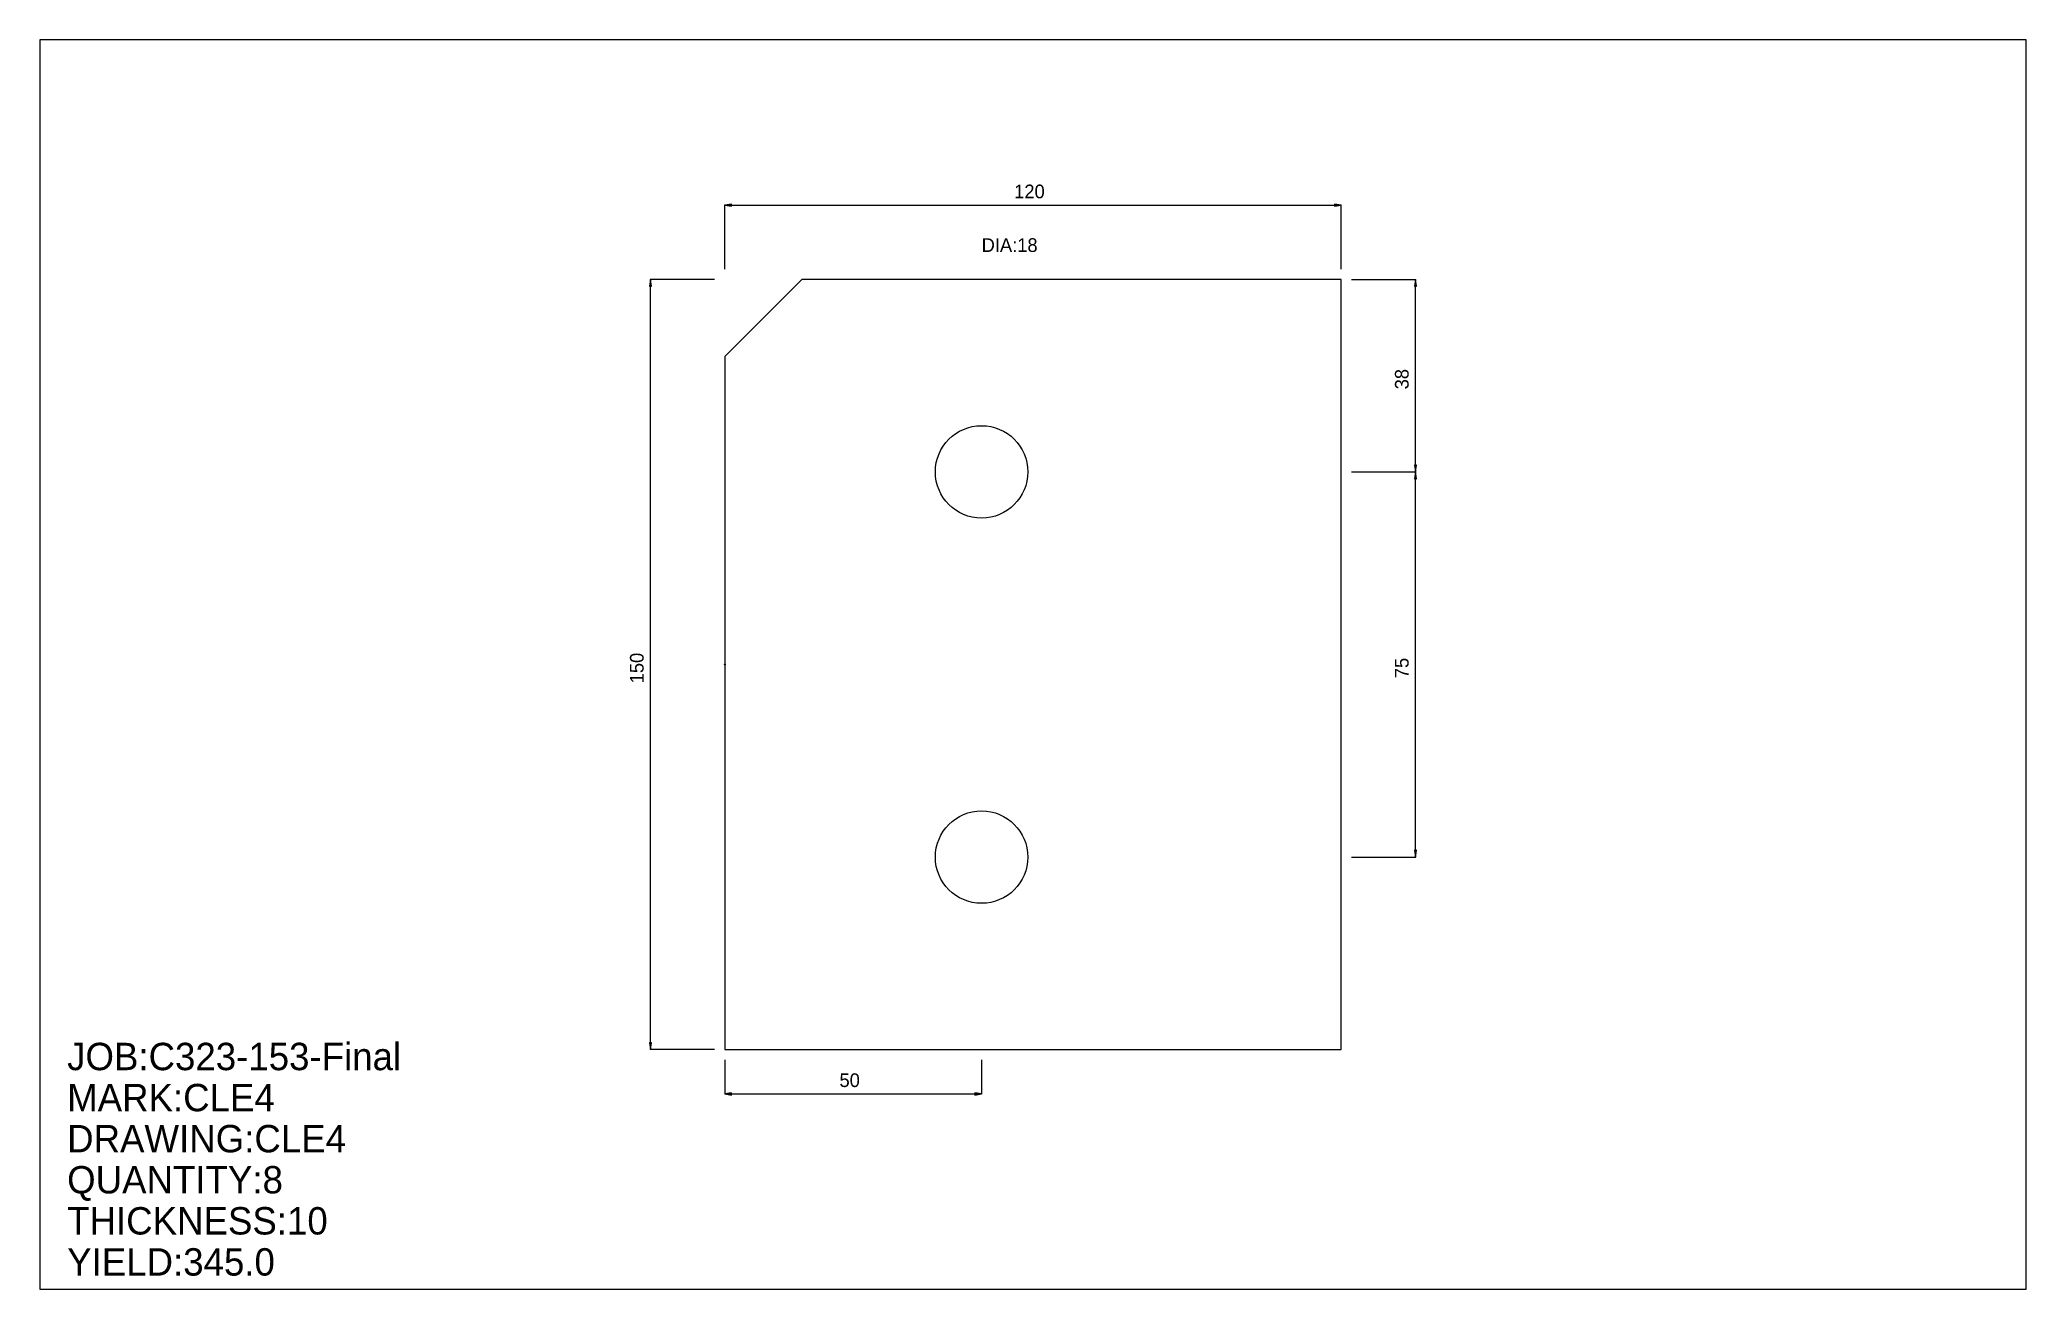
# Model space of a CAD drawing. Extents: x 0 to 387, y 0 to 243.
import ezdxf

# ---------------------------------------------------------------- set-up
doc = ezdxf.new("R2010")
doc.units = 0
doc.header["$LTSCALE"] = 0.125
for name, color, linetype in [('2', 7, 'CONTINUOUS'), ('3', 1, 'CONTINUOUS'), ('4', 1, 'CONTINUOUS'), ('5', 7, 'CONTINUOUS'), ('6', 4, 'CONTINUOUS')]:
    doc.layers.add(name, color=color, linetype=linetype)

# ---------------------------------------------------------------- blocks, each defined once
blk = doc.blocks.new('ARROW')
at = {"layer": '2', "linetype": 'CONTINUOUS'}
for p, q in [((0, 0), (-1, 0.166667)), ((-1, 0.166667), (-1, -0.166667)), ((-1, -0.166667), (0, 0))]:
    blk.add_line(p, q, dxfattribs=at)
blk = doc.blocks.new('PLATE')
at = {"layer": '3', "linetype": 'CONTINUOUS'}
for p, q in [((15, 0), (0, -15)), ((120, 0), (15, 0)), ((120, -150), (120, 0)), ((0, -15), (0, -150)), ((0, -150), (120, -150))]:
    blk.add_line(p, q, dxfattribs=at)
at = {"layer": '4', "linetype": 'CONTINUOUS'}
for centre in [(50, -37.5), (50, -112.5)]:
    blk.add_circle(centre, 9, dxfattribs=at)
at = {"layer": '5', "linetype": 'CONTINUOUS'}
for p, q in [((-0.1, -75), (0.1, -75)), ((0, -75.099998), (0, -74.900002))]:
    blk.add_line(p, q, dxfattribs=at)
blk.add_circle((0, -75), 0.1, dxfattribs=at)
at = {"layer": '6', "linetype": 'CONTINUOUS'}
for p, q in [((0, 2), (0, 14.500001)), ((0, 14.450001), (120, 14.450001)), ((120, 2), (120, 14.500001)), ((-1.999989, 0), (-14.49999, 0.000001)), ((-14.450001, -150), (-14.449989, 0.000001)), ((122, 0), (134.5, -0.000001)), ((134.45, -37.5), (134.45, -0.000001)), ((122, -37.5), (134.5, -37.5)), ((122.00001, -37.5), (134.50002, -37.5)), ((134.45, -112.5), (134.45001, -37.5)), ((122, -112.5), (134.5, -112.5)), ((-2, -150), (-14.500001, -150)), ((0, -152), (0, -158.66667)), ((50, -152), (50, -158.66667)), ((0, -158.61667), (50, -158.61667))]:
    blk.add_line(p, q, dxfattribs=at)
at = {"layer": '6', "xscale": 1.333333, "yscale": 1.333333, "zscale": 1.333333}
for p, rotation in [((0, 14.450001), 180), ((-14.449989, 0.000001), 90), ((134.45, -0.000001), 90), ((134.45, -37.5), 270), ((134.45001, -37.5), 90), ((134.45, -112.5), 270), ((-14.450001, -150), 270), ((0, -158.61667), 180)]:
    blk.add_blockref('ARROW', p, dxfattribs=dict(at, rotation=rotation))
for p in [(120, 14.450001), (50, -158.61667)]:
    blk.add_blockref('ARROW', p, dxfattribs=at)
at = {"layer": '5'}
blk.add_text('ZERO', height=0.015, dxfattribs=at).set_placement((0, -75))
at = {"layer": '6'}
for s, p in [('120', (56.333332, 15.783334)), ('DIA:18', (50, 5.333333)), ('50', (22.333334, -157.28334))]:
    blk.add_text(s, height=2.667, dxfattribs=at).set_placement(p)
for s, p in [('38', (133.11667, -21.416666)), ('150', (-15.783329, -78.666664)), ('75', (133.11667, -77.666664))]:
    blk.add_text(s, height=2.667, rotation=90, dxfattribs=at).set_placement(p)

msp = doc.modelspace()

# ---------------------------------------------------------------- linework, layer by layer
at = {"layer": '5', "linetype": 'CONTINUOUS'}
for p, q in [((386.66672, 243.33334), (0, 243.33334)), ((0, 243.33334), (0, 0)), ((386.66672, 0), (386.66672, 243.33334)), ((0, 0), (386.66672, 0))]:
    msp.add_line(p, q, dxfattribs=at)

# ---------------------------------------------------------------- block references
at = {"layer": '2'}
msp.add_blockref('PLATE', (133.33336, 196.66667), dxfattribs=at)

# ---------------------------------------------------------------- texts
at = {"layer": '5'}
for s, p in [('JOB:C323-153-Final', (5.333333, 42.666664)), ('MARK:CLE4', (5.333333, 34.666664)), ('DRAWING:CLE4', (5.333333, 26.666666)), ('QUANTITY:8', (5.333333, 18.666666)), ('THICKNESS:10', (5.333333, 10.666666)), ('YIELD:345.0', (5.333333, 2.666667))]:
    msp.add_text(s, height=5.333, dxfattribs=at).set_placement(p)

doc.saveas('drawing.dxf')
